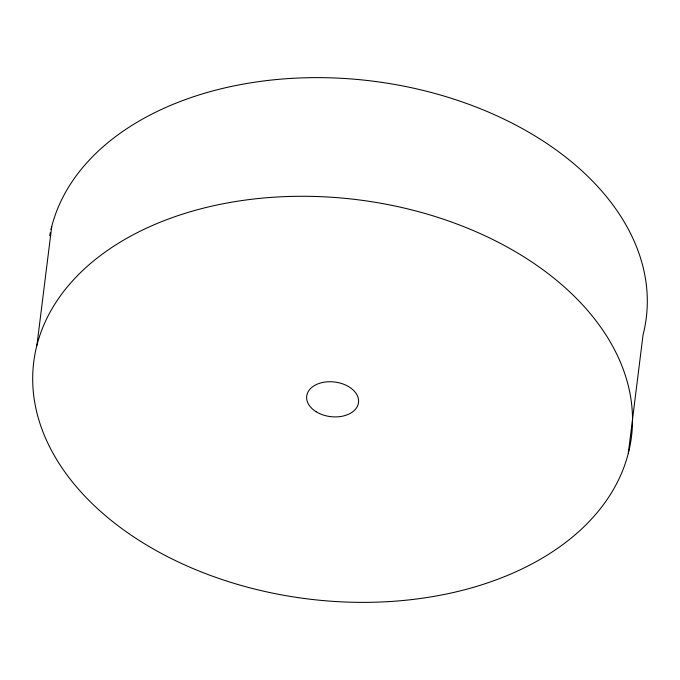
<?xml version="1.0" encoding="UTF-8"?>
<svg xmlns="http://www.w3.org/2000/svg" width="680" height="680" viewBox="0 0 680 680"><rect width="100%" height="100%" fill="white"/><g stroke="black" fill="none" stroke-linecap="round" stroke-linejoin="round"><path stroke-width="1.02" d="M36.941 345.185L51.722 226.533M628.277 453.466A301.189 201.144 7.1 0 0 228.335 202.776A301.189 201.144 7.1 0 0 141.219 541.731A301.189 201.144 7.1 0 0 628.277 453.466L643.059 334.815A301.189 201.144 7.1 0 0 395.386 84.566A301.189 201.144 7.1 0 0 50.974 229.585M49.691 235.756A301.189 201.144 7.1 0 1 50.294 232.662M316.022 411.663A26.104 17.434 7.1 0 0 358.232 404.013A26.104 17.434 7.1 0 0 323.578 382.287A26.104 17.434 7.1 0 0 316.022 411.663"/></g></svg>
